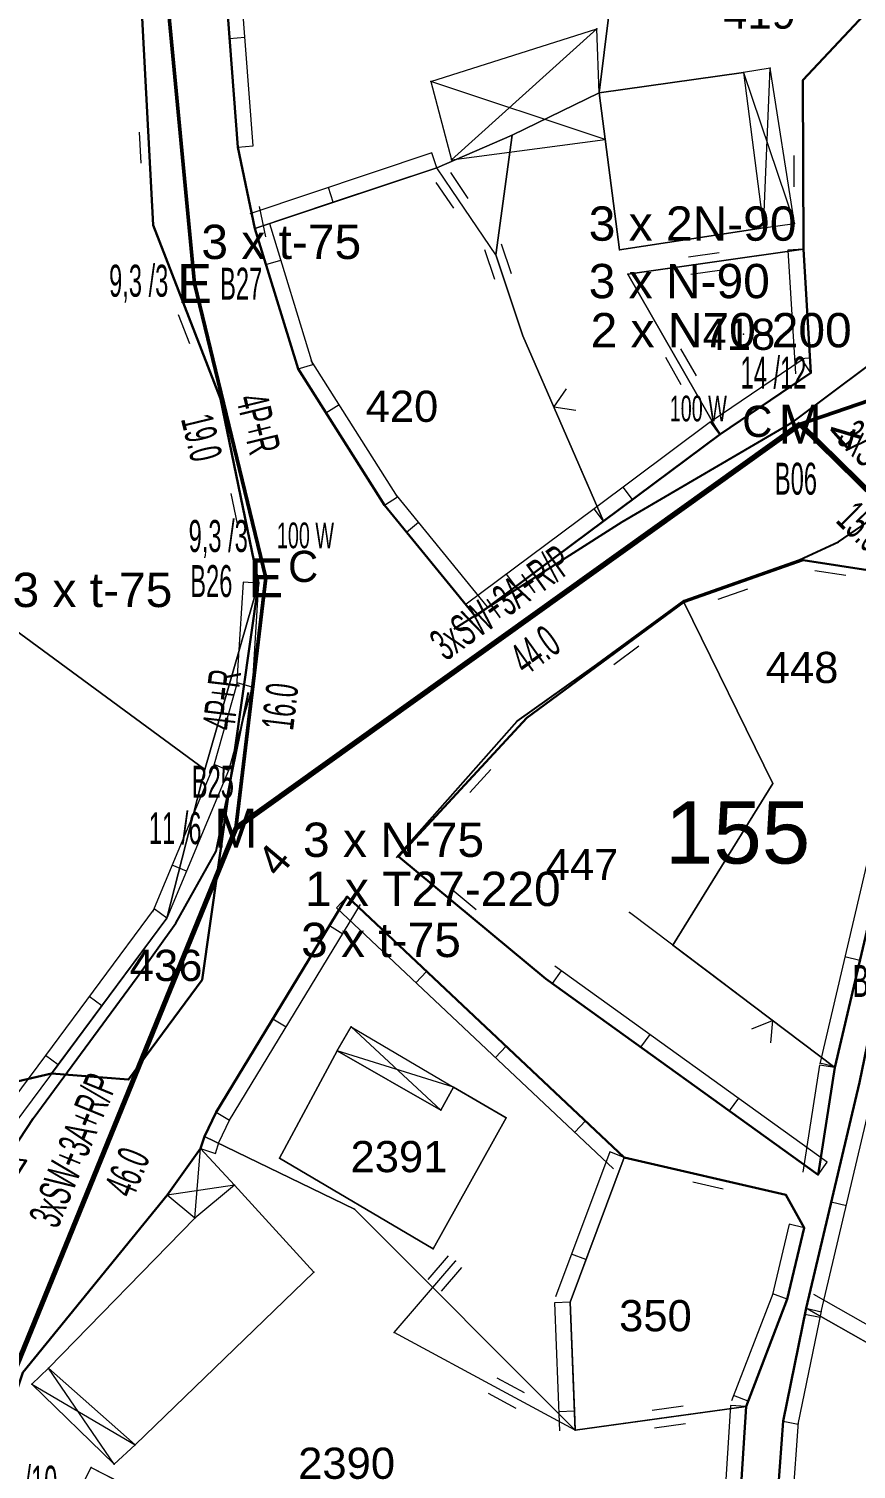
# Model space of a CAD drawing. Header units: millimetres. Extents: x 614452 to 616952, y 4151662 to 4153442.
# Drawn here: x 615501.7 to 615554.8, y 4152435.4 to 4152527.8 of the extents above; entities that cross this region are included whole.
import ezdxf
from ezdxf.enums import TextEntityAlignment as Align
from ezdxf.xclip import XClip

# ---------------------------------------------------------------- set-up
doc = ezdxf.new("R2010")
doc.units = ezdxf.units.MM
doc.header["$XCLIPFRAME"] = 2
for name, color, linetype, lineweight in [('02_ADA_ALN_YENI', 7, 'Continuous', 30), ('02_ADA_NO_YENI', 18, 'Continuous', 0), ('03_PARSEL_ALN_ESKI', 18, 'Continuous', 0), ('03_PARSEL_ALN_YENI', 171, 'Continuous', 0), ('03_PARSEL_NO_ESKI', 5, 'Continuous', 0), ('03_PARSEL_SNR_YENI', 5, 'Continuous', 0), ('04_YAPI_ALN_TSCLSIZ', 18, 'Continuous', 0), ('04_YAPI_SNR_TSCL', 232, 'Continuous', 0), ('04_YAPI_SNR_TSCLSZ', 77, 'Continuous', 0), ('06_DETAY_SNR_KROKI', 4, 'Continuous', 0), ('07_SNRTIP_GECERLI', 30, 'Continuous', 0), ('07_SNRTIP_SABIT', 18, 'Continuous', 0), ('DIREK_AG_YENI', 108, 'Continuous', 25), ('DIREK_OG_YENI', 10, 'Continuous', 25), ('HAT_AG_HAVAI_YENI', 3, 'Continuous', 50), ('HAT_OG_HAVAI_YENI', 1, 'Continuous', 70), ('NOKTA_DETAY_YENI', 171, 'Continuous', 0), ('NOKTA_PARSEL_ESKI', 6, 'Continuous', 0), ('NOKTA_PARSEL_YENI', 30, 'Continuous', 0), ('NOKTA_YAPI_TSCL', 232, 'Continuous', 0), ('NOKTA_YAPI_TSCLSIZ', 77, 'Continuous', 0)]:
    doc.layers.add(name, color=color, linetype=linetype, lineweight=lineweight)
doc.layers.add('LAMBA_GUCU', color=4, linetype='Continuous')
doc.layers.add('Unknown_Point_Feature', color=7, linetype='Continuous')
doc.styles.add('Direk', font='B_CAD')
doc.styles.get("Standard").update_dxf_attribs({"font": 'Arial'})

# ---------------------------------------------------------------- blocks, each defined once
blk = doc.blocks.new('fggg')
at = {"layer": '02_ADA_ALN_YENI', "color": 252}
for points in [[(615501.25, 4152590.126, 0), (615507.724, 4152578.449, 0), (615507.474, 4152561.152, 0), (615508.633, 4152534.902, 0), (615509.696, 4152515.162, 0), (615509.696, 4152515.162, 0), (615514.004, 4152504.009, 0), (615516.447, 4152492.188, 0), (615512.829, 4152466.754, 0), (615508.115, 4152460.35, 0), (615503.162, 4152460.737, 0), (615486.441, 4152456.847, 0), (615501.544, 4152455.159, 0), (615489.491, 4152436.325, 0), (615488.049, 4152431.59, 0), (615483.747, 4152429.484, 0), (615464.52, 4152425.889, 0), (615450.557, 4152424.492, 0), (615438.073, 4152424.472, 0), (615413.463, 4152434.159, 0)], [(615559.243, 4152532.884, 0), (615551.337, 4152524.454, 0), (615551.378, 4152513.617, 0), (615551.865, 4152505.682, 0), (615546.031, 4152501.736, 0), (615538.56, 4152496.164, 0), (615530.357, 4152490.047, 0), (615524.52, 4152497.2, 0), (615518.976, 4152505.934, 0), (615516.21, 4152514.944, 0), (615515.106, 4152520.159, 0), (615513.975, 4152535.106, 0)], [(615549.344, 4152428.277, 0), (615550.075, 4152438.456, 0), (615551.554, 4152445.699, 0), (615554.975, 4152460.163, 0), (615559.35, 4152481.39, 0), (615559.615, 4152485.591, 0), (615568.724, 4152486.403, 0), (615577.739, 4152482.719, 0), (615582.036, 4152480.444, 0), (615586.552, 4152476.087, 0), (615588.036, 4152473.91, 0), (615594.597, 4152469.408, 0), (615603.465, 4152466.76, 0), (615607.786, 4152464.561, 0), (615614.821, 4152459.445, 0), (615616.731, 4152455.714, 0), (615619.721, 4152448.67, 0), (615627.819, 4152444.971, 0), (615633.9, 4152430.775, 0)], [(615547.072, 4152429.356, 0), (615547.707, 4152439.396, 0), (615550.349, 4152446.261, 0), (615551.441, 4152450.84, 0), (615550.263, 4152452.973, 0), (615539.898, 4152455.361, 0), (615522.122, 4152472.095, 0), (615513.719, 4152458.27, 0), (615512.98, 4152456.695, 0), (615512.727, 4152455.927, 0), (615510.576, 4152452.946, 0), (615501.322, 4152441.569, 0), (615499.15, 4152435.134, 0)]]:
    blk.add_polyline3d(points, dxfattribs=at)
blk.add_polyline3d([(615558.199, 4152481.625, 0), (615553.4, 4152461.128, 0), (615552.329, 4152454.253, 0), (615534.869, 4152466.822, 0), (615525.424, 4152474.67, 0), (615533.645, 4152483.556, 0), (615543.717, 4152490.976, 0), (615551.375, 4152493.675, 0), (615558.139, 4152492.619, 0), (615558.199, 4152481.625, 0)], close=True, dxfattribs=at)
at = {"layer": '03_PARSEL_ALN_ESKI', "color": 252}
for p in [(615547.54, 4152508.158), (615525.934, 4152503.539), (615551.592, 4152486.789), (615537.48, 4152474.149), (615510.812, 4152467.68), (615525.842, 4152455.416), (615542.19, 4152445.213), (615522.484, 4152435.747)]:
    blk.add_point(p, dxfattribs=at)
at = {"layer": '03_PARSEL_ALN_YENI', "color": 252}
for points in [[(615538.279, 4152523.638, 0), (615541.54, 4152549.876, 0), (615549.826, 4152552.717, 0), (615553.349, 4152554.585, 0), (615559.789, 4152556.199, 0), (615559.773, 4152551.565, 0), (615565.227, 4152537.064, 0), (615559.243, 4152532.884, 0), (615551.337, 4152524.454, 0), (615551.378, 4152513.617, 0), (615540.132, 4152512.005, 0), (615546.031, 4152501.736, 0), (615538.56, 4152496.164, 0), (615533.389, 4152508.062, 0), (615531.665, 4152513.249, 0), (615532.714, 4152520.922, 0), (615538.279, 4152523.638, 0)], [(615513.975, 4152535.106, 0), (615513.056, 4152552.097, 0), (615524.394, 4152553.354, 0), (615528.647, 4152553.624, 0), (615534.268, 4152552.179, 0), (615537.532, 4152550.661, 0), (615541.54, 4152549.876, 0), (615538.279, 4152523.638, 0), (615532.714, 4152520.922, 0), (615527.877, 4152518.844, 0), (615516.21, 4152514.944, 0), (615515.106, 4152520.159, 0), (615513.975, 4152535.106, 0)], [(615465.536, 4152515.156, 0), (615490.952, 4152535.753, 0), (615508.633, 4152534.902, 0), (615509.696, 4152515.162, 0), (615514.004, 4152504.009, 0), (615516.447, 4152492.188, 0), (615512.99, 4152480.249, 0), (615465.536, 4152515.156, 0)], [(615533.389, 4152508.062, 0), (615538.56, 4152496.164, 0), (615530.357, 4152490.047, 0), (615524.52, 4152497.2, 0), (615518.976, 4152505.934, 0), (615516.21, 4152514.944, 0), (615527.877, 4152518.844, 0), (615532.714, 4152520.922, 0), (615531.665, 4152513.249, 0), (615533.389, 4152508.062, 0)], [(615465.536, 4152515.156, 0), (615512.99, 4152480.249, 0), (615510.559, 4152470.705, 0), (615503.162, 4152460.737, 0), (615486.441, 4152456.847, 0), (615475.971, 4152465.501, 0), (615465.536, 4152515.156, 0)], [(615540.132, 4152512.005, 0), (615551.378, 4152513.617, 0), (615551.865, 4152505.682, 0), (615546.031, 4152501.736, 0), (615540.132, 4152512.005, 0)], [(615543.717, 4152490.976, 0), (615551.375, 4152493.675, 0), (615558.139, 4152492.619, 0), (615558.199, 4152481.625, 0), (615553.4, 4152461.128, 0), (615543.011, 4152468.972, 0), (615549.416, 4152479.352, 0), (615543.717, 4152490.976, 0)], [(615503.162, 4152460.737, 0), (615510.559, 4152470.705, 0), (615512.99, 4152480.249, 0), (615516.447, 4152492.188, 0), (615512.829, 4152466.754, 0), (615508.115, 4152460.35, 0), (615503.162, 4152460.737, 0)], [(615552.329, 4152454.253, 0), (615534.869, 4152466.822, 0), (615525.424, 4152474.67, 0), (615533.645, 4152483.556, 0), (615543.717, 4152490.976, 0), (615549.416, 4152479.352, 0), (615543.011, 4152468.972, 0), (615553.4, 4152461.128, 0), (615552.329, 4152454.253, 0)], [(615551.554, 4152445.699, 0), (615554.975, 4152460.163, 0), (615559.35, 4152481.39, 0), (615559.615, 4152485.591, 0), (615568.724, 4152486.403, 0), (615577.739, 4152482.719, 0), (615582.036, 4152480.444, 0), (615586.552, 4152476.087, 0), (615588.036, 4152473.91, 0), (615594.597, 4152469.408, 0), (615591.537, 4152464.913, 0), (615587.517, 4152458.542, 0), (615585.716, 4152454.776, 0), (615583.345, 4152449.473, 0), (615581.083, 4152443.865, 0), (615578.104, 4152437.103, 0), (615570.549, 4152435.968, 0), (615561.705, 4152435.388, 0), (615558.708, 4152437.819, 0), (615557.283, 4152442.439, 0), (615551.554, 4152445.699, 0)], [(615536.418, 4152446.08, 0), (615536.748, 4152437.86, 0), (615522.602, 4152452.034, 0), (615512.98, 4152456.695, 0), (615513.719, 4152458.27, 0), (615522.122, 4152472.095, 0), (615539.898, 4152455.361, 0), (615536.418, 4152446.08, 0)], [(615501.322, 4152441.569, 0), (615510.576, 4152452.946, 0), (615512.727, 4152455.927, 0), (615512.98, 4152456.695, 0), (615522.602, 4152452.034, 0), (615536.748, 4152437.86, 0), (615547.707, 4152439.396, 0), (615547.072, 4152429.356, 0), (615540.646, 4152415.484, 0), (615533.686, 4152414.26, 0), (615529.706, 4152413.477, 0), (615526.38, 4152421.739, 0), (615512.461, 4152428.01, 0), (615499.15, 4152435.134, 0), (615501.322, 4152441.569, 0)], [(615539.898, 4152455.361, 0), (615550.263, 4152452.973, 0), (615551.441, 4152450.84, 0), (615550.349, 4152446.261, 0), (615547.707, 4152439.396, 0), (615536.748, 4152437.86, 0), (615536.418, 4152446.08, 0), (615539.898, 4152455.361, 0)], [(615570.877, 4152424.307, 0), (615567.765, 4152412.206, 0), (615558.202, 4152414.138, 0), (615549.245, 4152420.215, 0), (615544.684, 4152415.861, 0), (615549.344, 4152428.277, 0), (615550.075, 4152438.456, 0), (615551.554, 4152445.699, 0), (615557.283, 4152442.439, 0), (615558.708, 4152437.819, 0), (615555.711, 4152434.185, 0), (615559.289, 4152431.855, 0), (615558.927, 4152429.779, 0), (615570.877, 4152424.307, 0)]]:
    blk.add_polyline3d(points, close=True, dxfattribs=at)
at = {"layer": '03_PARSEL_SNR_YENI', "color": 252}
for p, q in [((615516.103, 4152520.234, 0.953), (615514.972, 4152535.181, 0.953)), ((615514.578, 4152527.139, 0.953), (615514.05, 4152534.119, 0.953)), ((615509.427, 4152520.155, 0.953), (615508.889, 4152530.14, 0.953)), ((615551.337, 4152524.454, 0.953), (615554.757, 4152528.101, 0.953)), ((615514.578, 4152527.139, 0.953), (615515.575, 4152527.214, 0.953)), ((615515.106, 4152520.159, 0.953), (615514.578, 4152527.139, 0.953)), ((615551.359, 4152518.617, 0.953), (615551.337, 4152524.454, 0.953)), ((615508.919, 4152519.126, 0.953), (615508.812, 4152521.123, 0.953)), ((615509.696, 4152515.162, 0.953), (615509.427, 4152520.155, 0.953)), ((615515.106, 4152520.159, 0.953), (615516.103, 4152520.234, 0.953)), ((615515.106, 4152520.159, 0.953), (615516.142, 4152515.267, 0.953)), ((615527.56, 4152519.792, 0.953), (615515.893, 4152515.892, 0.953)), ((615527.877, 4152518.844, 0.953), (615527.56, 4152519.792, 0.953)), ((615527.877, 4152518.844, 0.953), (615521.238, 4152516.625, 0.953)), ((615550.8, 4152517.615, 0.953), (615550.793, 4152519.615, 0.953)), ((615551.378, 4152513.617, 0.953), (615551.359, 4152518.617, 0.953)), ((615521.238, 4152516.625, 0.953), (615520.921, 4152517.573, 0.953)), ((615521.238, 4152516.625, 0.953), (615516.21, 4152514.944, 0.953)), ((615516.485, 4152516.362, 0.953), (615516.899, 4152514.406, 0.953)), ((615512.202, 4152508.673, 0.953), (615509.696, 4152515.162, 0.953)), ((615516.142, 4152515.267, 0.953), (615516.21, 4152514.944, 0.953)), ((615519.932, 4152506.227, 0.953), (615517.166, 4152515.237, 0.953)), ((615516.922, 4152512.626, 0.953), (615516.21, 4152514.944, 0.953)), ((615531.594, 4152511.681, 0.953), (615530.963, 4152513.578, 0.953)), ((615532.661, 4152512.035, 0.953), (615532.03, 4152513.933, 0.953)), ((615544.012, 4152513.129, 0.953), (615545.991, 4152513.413, 0.953)), ((615545.081, 4152512.714, 0.953), (615551.378, 4152513.617, 0.953)), ((615551.378, 4152513.617, 0.953), (615550.38, 4152513.556, 0.953)), ((615550.38, 4152513.556, 0.953), (615550.867, 4152505.621, 0.953)), ((615551.378, 4152513.617, 0.953), (615551.807, 4152506.63, 0.953)), ((615516.922, 4152512.626, 0.953), (615517.878, 4152512.919, 0.953)), ((615518.976, 4152505.934, 0.953), (615516.922, 4152512.626, 0.953)), ((615531.812, 4152512.807, 0.953), (615531.665, 4152513.249, 0.953)), ((615533.389, 4152508.062, 0.953), (615531.812, 4152512.807, 0.953)), ((615540.132, 4152512.005, 0.953), (615545.081, 4152512.714, 0.953)), ((615543.54, 4152506.072, 0.953), (615540.132, 4152512.005, 0.953)), ((615544.171, 4152512.016, 0.953), (615546.151, 4152512.3, 0.953)), ((615512.038, 4152507.538, 0.953), (615511.317, 4152509.403, 0.953)), ((615514.004, 4152504.009, 0.953), (615512.202, 4152508.673, 0.953)), ((615533.389, 4152508.062, 0.953), (615535.382, 4152503.476, 0.953)), ((615544.526, 4152505.485, 0.953), (615543.53, 4152507.219, 0.953)), ((615518.976, 4152505.934, 0.953), (615519.932, 4152506.227, 0.953)), ((615520.769, 4152503.11, 0.953), (615518.976, 4152505.934, 0.953)), ((615525.364, 4152497.736, 0.953), (615519.82, 4152506.47, 0.953)), ((615543.551, 4152504.924, 0.953), (615542.555, 4152506.658, 0.953)), ((615546.031, 4152501.736, 0.953), (615543.54, 4152506.072, 0.953)), ((615551.305, 4152506.51, 0.953), (615545.471, 4152502.564, 0.953)), ((615551.807, 4152506.63, 0.953), (615550.809, 4152506.569, 0.953)), ((615551.865, 4152505.682, 0.953), (615551.305, 4152506.51, 0.953)), ((615551.807, 4152506.63, 0.953), (615551.865, 4152505.682, 0.953)), ((615551.865, 4152505.682, 0.953), (615546.067, 4152501.76, 0.953)), ((615535.382, 4152503.476, 0.953), (615536.201, 4152504.65, 0.953)), ((615515.435, 4152497.085, 0.953), (615514.004, 4152504.009, 0.953)), ((615520.769, 4152503.11, 0.953), (615521.613, 4152503.646, 0.953)), ((615524.52, 4152497.2, 0.953), (615520.769, 4152503.11, 0.953)), ((615536.799, 4152503.274, 0.953), (615535.382, 4152503.476, 0.953)), ((615535.382, 4152503.476, 0.953), (615537.375, 4152498.891, 0.953)), ((615545.433, 4152502.538, 0.953), (615537.962, 4152496.966, 0.953)), ((615546.031, 4152501.736, 0.953), (615545.433, 4152502.538, 0.953)), ((615546.067, 4152501.76, 0.953), (615545.507, 4152502.589, 0.953)), ((615546.031, 4152501.736, 0.953), (615540.42, 4152497.551, 0.953)), ((615546.067, 4152501.76, 0.953), (615546.031, 4152501.736, 0.953)), ((615537.375, 4152498.891, 0.953), (615538.56, 4152496.164, 0.953)), ((615515.087, 4152495.991, 0.953), (615514.682, 4152497.95, 0.953)), ((615524.52, 4152497.2, 0.953), (615525.364, 4152497.736, 0.953)), ((615531.132, 4152490.679, 0.953), (615525.295, 4152497.832, 0.953)), ((615540.42, 4152497.551, 0.953), (615539.822, 4152498.353, 0.953)), ((615516.447, 4152492.188, 0.953), (615515.435, 4152497.085, 0.953)), ((615525.931, 4152495.47, 0.953), (615524.52, 4152497.2, 0.953)), ((615537.962, 4152496.966, 0.953), (615529.759, 4152490.849, 0.953)), ((615538.56, 4152496.164, 0.953), (615537.962, 4152496.966, 0.953)), ((615540.42, 4152497.551, 0.953), (615538.56, 4152496.164, 0.953)), ((615525.931, 4152495.47, 0.953), (615526.706, 4152496.103, 0.953)), ((615538.56, 4152496.164, 0.953), (615532.948, 4152491.979, 0.953)), ((615530.357, 4152490.047, 0.953), (615525.931, 4152495.47, 0.953)), ((615551.375, 4152493.675, 0.953), (615546.659, 4152492.013, 0.953)), ((615553.199, 4152493.39, 0.953), (615551.375, 4152493.675, 0.953)), ((615554.1, 4152492.68, 0.953), (615552.124, 4152492.989, 0.953)), ((615558.139, 4152492.619, 0.953), (615553.199, 4152493.39, 0.953)), ((615532.948, 4152491.979, 0.953), (615532.351, 4152492.781, 0.953)), ((615532.948, 4152491.979, 0.953), (615530.357, 4152490.047, 0.953)), ((615546.659, 4152492.013, 0.953), (615543.717, 4152490.976, 0.953)), ((615547.789, 4152491.815, 0.953), (615545.903, 4152491.15, 0.953)), ((615530.357, 4152490.047, 0.953), (615531.132, 4152490.679, 0.953)), ((615543.717, 4152490.976, 0.953), (615539.691, 4152488.01, 0.953)), ((615539.691, 4152488.01, 0.953), (615533.645, 4152483.556, 0.953)), ((615540.83, 4152488.15, 0.953), (615539.22, 4152486.964, 0.953)), ((615533.645, 4152483.556, 0.953), (615530.249, 4152479.886, 0.953)), ((615557.225, 4152481.853, 0.953), (615552.426, 4152461.356, 0.953)), ((615531.341, 4152480.238, 0.953), (615529.983, 4152478.77, 0.953)), ((615530.249, 4152479.886, 0.953), (615525.424, 4152474.67, 0.953)), ((615525.424, 4152474.67, 0.953), (615529.27, 4152471.475, 0.953)), ((615520.991, 4152470.233, 0.953), (615522.122, 4152472.095, 0.953)), ((615522.122, 4152472.095, 0.953), (615521.437, 4152471.367, 0.953)), ((615522.122, 4152472.095, 0.953), (615527.219, 4152467.297, 0.953)), ((615528.86, 4152472.546, 0.953), (615530.398, 4152471.268, 0.953)), ((615509.756, 4152471.301, 0.953), (615502.784, 4152461.906, 0.953)), ((615510.559, 4152470.705, 0.953), (615509.756, 4152471.301, 0.953)), ((615514.574, 4152457.751, 0.953), (615522.977, 4152471.576, 0.953)), ((615521.437, 4152471.367, 0.953), (615539.213, 4152454.633, 0.953)), ((615529.27, 4152471.475, 0.953), (615534.869, 4152466.822, 0.953)), ((615543.011, 4152468.972, 0.953), (615540.221, 4152471.078, 0.953)), ((615510.559, 4152470.705, 0.953), (615506.388, 4152465.084, 0.953)), ((615517.355, 4152464.252, 0.953), (615520.991, 4152470.233, 0.953)), ((615520.991, 4152470.233, 0.953), (615521.845, 4152469.714, 0.953)), ((615545.419, 4152467.153, 0.953), (615543.011, 4152468.972, 0.953)), ((615555.007, 4152467.994, 0.953), (615554.034, 4152468.222, 0.953)), ((615527.219, 4152467.297, 0.953), (615526.533, 4152466.569, 0.953)), ((615527.219, 4152467.297, 0.953), (615532.316, 4152462.499, 0.953)), ((615535.286, 4152466.522, 0.953), (615535.87, 4152467.334, 0.953)), ((615552.913, 4152455.065, 0.953), (615535.453, 4152467.634, 0.953)), ((615549.41, 4152464.141, 0.953), (615545.419, 4152467.153, 0.953)), ((615555.007, 4152467.994, 0.953), (615553.412, 4152461.178, 0.953)), ((615535.286, 4152466.522, 0.953), (615534.869, 4152466.822, 0.953)), ((615540.967, 4152462.432, 0.953), (615535.286, 4152466.522, 0.953)), ((615506.388, 4152465.084, 0.953), (615505.584, 4152465.68, 0.953)), ((615506.388, 4152465.084, 0.953), (615503.587, 4152461.31, 0.953)), ((615513.719, 4152458.27, 0.953), (615517.355, 4152464.252, 0.953)), ((615517.355, 4152464.252, 0.953), (615518.209, 4152463.732, 0.953)), ((615548.077, 4152463.62, 0.953), (615549.41, 4152464.141, 0.953)), ((615549.41, 4152464.141, 0.953), (615549.274, 4152462.716, 0.953)), ((615553.4, 4152461.128, 0.953), (615549.41, 4152464.141, 0.953)), ((615532.316, 4152462.499, 0.953), (615531.63, 4152461.771, 0.953)), ((615532.316, 4152462.499, 0.953), (615537.413, 4152457.701, 0.953)), ((615540.967, 4152462.432, 0.953), (615541.551, 4152463.244, 0.953)), ((615546.648, 4152458.343, 0.953), (615540.967, 4152462.432, 0.953)), ((615552.412, 4152461.282, 0.953), (615551.341, 4152454.407, 0.953)), ((615553.4, 4152461.128, 0.953), (615552.329, 4152454.253, 0.953)), ((615553.4, 4152461.128, 0.953), (615552.412, 4152461.282, 0.953)), ((615553.412, 4152461.178, 0.953), (615552.438, 4152461.406, 0.953)), ((615553.412, 4152461.178, 0.953), (615553.4, 4152461.128, 0.953)), ((615552.527, 4152445.469, 0.953), (615555.948, 4152459.933, 0.953)), ((615546.648, 4152458.343, 0.953), (615547.232, 4152459.154, 0.953)), ((615553.165, 4152452.511, 0.953), (615554.776, 4152459.323, 0.953)), ((615512.98, 4152456.695, 0.953), (615513.719, 4152458.27, 0.953)), ((615513.719, 4152458.27, 0.953), (615514.574, 4152457.751, 0.953)), ((615513.885, 4152456.27, 0.953), (615514.624, 4152457.845, 0.953)), ((615552.329, 4152454.253, 0.953), (615546.648, 4152458.343, 0.953)), ((615537.413, 4152457.701, 0.953), (615536.727, 4152456.973, 0.953)), ((615537.413, 4152457.701, 0.953), (615539.898, 4152455.361, 0.953)), ((615512.727, 4152455.927, 0.953), (615512.98, 4152456.695, 0.953)), ((615512.98, 4152456.695, 0.953), (615513.885, 4152456.27, 0.953)), ((615513.677, 4152455.614, 0.953), (615513.93, 4152456.382, 0.953)), ((615512.727, 4152455.927, 0.953), (615513.677, 4152455.614, 0.953)), ((615538.962, 4152455.712, 0.953), (615535.482, 4152446.431, 0.953)), ((615539.898, 4152455.361, 0.953), (615537.44, 4152448.807, 0.953)), ((615539.898, 4152455.361, 0.953), (615538.962, 4152455.712, 0.953)), ((615545.39, 4152454.095, 0.953), (615539.898, 4152455.361, 0.953)), ((615552.329, 4152454.253, 0.953), (615552.913, 4152455.065, 0.953)), ((615546.239, 4152453.323, 0.953), (615544.29, 4152453.772, 0.953)), ((615550.263, 4152452.973, 0.953), (615545.39, 4152454.095, 0.953)), ((615501.322, 4152441.569, 650.797), (615510.576, 4152452.946, 650.445)), ((615551.441, 4152450.84, 0.953), (615550.263, 4152452.973, 0.953)), ((615551.554, 4152445.699, 0.953), (615553.165, 4152452.511, 0.953)), ((615553.165, 4152452.511, 0.953), (615554.138, 4152452.281, 0.953)), ((615550.468, 4152451.072, 0.953), (615549.376, 4152446.493, 0.953)), ((615551.441, 4152450.84, 0.953), (615550.349, 4152446.261, 0.953)), ((615551.441, 4152450.84, 0.953), (615550.468, 4152451.072, 0.953)), ((615537.44, 4152448.807, 0.953), (615536.418, 4152446.08, 0.953)), ((615537.44, 4152448.807, 0.953), (615536.504, 4152449.158, 0.953)), ((615536.418, 4152446.08, 0.953), (615535.419, 4152446.04, 0.953)), ((615535.419, 4152446.04, 0.953), (615535.749, 4152437.82, 0.953)), ((615536.418, 4152446.08, 0.953), (615536.699, 4152439.086, 0.953)), ((615549.416, 4152446.62, 0.953), (615546.774, 4152439.755, 0.953)), ((615550.349, 4152446.261, 0.953), (615547.835, 4152439.728, 0.953)), ((615550.349, 4152446.261, 0.953), (615549.416, 4152446.62, 0.953)), ((615557.778, 4152443.308, 0.953), (615552.049, 4152446.568, 0.953)), ((615550.075, 4152438.456, 0.953), (615551.475, 4152445.314, 0.953)), ((615551.055, 4152438.256, 0.953), (615552.534, 4152445.499, 0.953)), ((615551.475, 4152445.314, 0.953), (615551.554, 4152445.699, 0.953)), ((615551.475, 4152445.314, 0.953), (615552.455, 4152445.114, 0.953)), ((615551.554, 4152445.699, 0.953), (615552.527, 4152445.469, 0.953)), ((615557.283, 4152442.439, 0.953), (615551.554, 4152445.699, 0.953)), ((615543.668, 4152439.398, 0.953), (615541.687, 4152439.12, 0.953)), ((615547.707, 4152439.396, 0.953), (615542.755, 4152438.702, 0.953)), ((615546.709, 4152439.459, 0.953), (615546.074, 4152429.419, 0.953)), ((615547.707, 4152439.396, 0.953), (615546.709, 4152439.459, 0.953)), ((615547.835, 4152439.728, 0.953), (615546.902, 4152440.087, 0.953)), ((615547.707, 4152439.396, 0.953), (615547.265, 4152432.41, 0.953)), ((615547.835, 4152439.728, 0.953), (615547.707, 4152439.396, 0.953)), ((615536.699, 4152439.086, 0.953), (615535.7, 4152439.046, 0.953)), ((615536.699, 4152439.086, 0.953), (615536.748, 4152437.86, 0.953)), ((615542.755, 4152438.702, 0.953), (615536.748, 4152437.86, 0.953)), ((615549.845, 4152435.259, 0.953), (615550.075, 4152438.456, 0.953)), ((615550.075, 4152438.456, 0.953), (615551.055, 4152438.256, 0.953)), ((615543.824, 4152438.284, 0.953), (615541.843, 4152438.006, 0.953)), ((615550.341, 4152428.205, 0.953), (615551.072, 4152438.384, 0.953))]:
    blk.add_line(p, q, dxfattribs=at)
for p in [(615551.337, 4152524.454, 650.499), (615551.337, 4152524.454, 650.499), (615515.106, 4152520.159, 653.496), (615515.106, 4152520.159, 653.496), (615527.877, 4152518.844, 653.493), (615509.696, 4152515.162, 653.607), (615509.696, 4152515.162, 653.607), (615516.21, 4152514.944, 652.881), (615516.21, 4152514.944, 652.881), (615516.21, 4152514.944, 652.881), (615551.378, 4152513.617, 648.301), (615551.378, 4152513.617, 648.301), (615551.378, 4152513.617, 648.301), (615531.665, 4152513.249, 648.577), (615540.132, 4152512.005, 648.384), (615540.132, 4152512.005, 648.384), (615533.389, 4152508.062, 647.884), (615533.389, 4152508.062, 647.884), (615518.976, 4152505.934, 651.83), (615518.976, 4152505.934, 651.83), (615551.865, 4152505.682, 646.839), (615551.865, 4152505.682, 646.839), (615514.004, 4152504.009, 652.013), (615514.004, 4152504.009, 652.013), (615546.031, 4152501.736, 646.349), (615546.031, 4152501.736, 646.349), (615546.031, 4152501.736, 646.349), (615524.52, 4152497.2, 650.373), (615524.52, 4152497.2, 650.373), (615538.56, 4152496.164, 646.419), (615538.56, 4152496.164, 646.419), (615538.56, 4152496.164, 646.419), (615551.375, 4152493.675, 646.579), (615551.375, 4152493.675, 646.579), (615516.447, 4152492.188, 650.656), (615543.717, 4152490.976, 646.69), (615543.717, 4152490.976, 646.69), (615530.357, 4152490.047, 647.037), (615530.357, 4152490.047, 647.037), (615533.645, 4152483.556, 647.296), (615533.645, 4152483.556, 647.296), (615525.424, 4152474.67, 647.672), (615525.424, 4152474.67, 647.672), (615522.122, 4152472.095, 647.779), (615522.122, 4152472.095, 647.779), (615540.221, 4152471.078, 643.922), (615510.559, 4152470.705, 649.338), (615543.011, 4152468.972, 642.453), (615543.011, 4152468.972, 643.922), (615534.869, 4152466.822, 645.479), (615534.869, 4152466.822, 645.479), (615503.587, 4152461.31, 652.138), (615553.4, 4152461.128, 642.453), (615553.4, 4152461.128, 642.979), (615553.4, 4152461.128, 642.453), (615513.719, 4152458.27, 650.129), (615513.719, 4152458.27, 650.129), (615512.727, 4152455.927, 650.241), (615539.898, 4152455.361, 643.643), (615539.898, 4152455.361, 643.643), (615539.898, 4152455.361, 643.643), (615552.329, 4152454.253, 642.199), (615552.329, 4152454.253, 642.199), (615551.441, 4152450.84, 641.892), (615551.441, 4152450.84, 641.892), (615550.349, 4152446.261, 641.641), (615550.349, 4152446.261, 641.641), (615551.554, 4152445.699, 641.186), (615551.554, 4152445.699, 641.186), (615551.554, 4152445.699, 641.186), (615547.707, 4152439.396, 641.936), (615547.707, 4152439.396, 641.936), (615547.707, 4152439.396, 641.936), (615550.075, 4152438.456, 640.1), (615550.075, 4152438.456, 640.1), (615536.748, 4152437.86, 644.723), (615536.748, 4152437.86, 644.723)]:
    blk.add_point(p, dxfattribs=at)
at = {"layer": '04_YAPI_ALN_TSCLSIZ', "color": 252}
for points in [[(615539.595, 4152513.573, 0), (615538.279, 4152523.638, 0), (615547.538, 4152524.955, 0), (615548.83, 4152514.976, 0), (615539.595, 4152513.573, 0)], [(615532.327, 4152457.892, 0), (615527.645, 4152449.502, 0), (615517.779, 4152455.308, 0), (615521.483, 4152462.198, 0), (615528.143, 4152458.391, 0), (615528.948, 4152459.86, 0), (615532.327, 4152457.892, 0)], [(615512.653, 4152428.247, 0), (615504.219, 4152432.554, 0), (615505.708, 4152435.469, 0), (615514.458, 4152431.001, 0), (615513.28, 4152429.308, 0), (615512.653, 4152428.247, 0)]]:
    blk.add_polyline3d(points, close=True, dxfattribs=at)
at = {"layer": '04_YAPI_SNR_TSCL', "color": 252}
for p, q in [((615514.898, 4152453.59, 648.144), (615512.357, 4152451.468, 648.428)), ((615514.898, 4152453.59, 648.144), (615519.997, 4152447.993, 649.133)), ((615502.974, 4152441.839, 649.289), (615512.357, 4152451.468, 648.428)), ((615519.997, 4152447.993, 649.133), (615508.543, 4152436.921, 648.668)), ((615502.974, 4152441.839, 649.289), (615508.543, 4152436.921, 648.668))]:
    blk.add_line(p, q, dxfattribs=at)
at = {"layer": '04_YAPI_SNR_TSCLSZ', "color": 252}
for p, q in [((615527.484, 4152524.371, 651.494), (615538.136, 4152527.745, 650.625)), ((615528.814, 4152519.352, 651.502), (615538.136, 4152527.745, 650.625)), ((615538.279, 4152523.638, 651.219), (615538.136, 4152527.745, 650.625)), ((615527.484, 4152524.371, 651.494), (615528.814, 4152519.352, 651.502)), ((615538.671, 4152520.641, 651.502), (615527.484, 4152524.371, 651.494)), ((615547.538, 4152524.955, 650.764), (615538.279, 4152523.638, 651.219)), ((615549.244, 4152525.229, 650.803), (615547.538, 4152524.955, 650.764)), ((615547.538, 4152524.955, 650.764), (615548.83, 4152514.976, 648.177)), ((615547.538, 4152524.955, 650.764), (615550.819, 4152515.264, 648.354)), ((615548.83, 4152514.976, 648.177), (615549.244, 4152525.229, 650.803)), ((615550.819, 4152515.264, 648.354), (615549.244, 4152525.229, 650.803)), ((615538.279, 4152523.638, 651.219), (615539.595, 4152513.573, 652.168)), ((615528.814, 4152519.352, 651.502), (615538.671, 4152520.641, 651.502)), ((615548.83, 4152514.976, 648.177), (615550.819, 4152515.264, 648.354)), ((615539.595, 4152513.573, 652.168), (615548.83, 4152514.976, 648.177)), ((615521.483, 4152462.198, 647.137), (615522.39, 4152463.744, 646.608)), ((615522.39, 4152463.744, 646.608), (615528.948, 4152459.86, 649.862)), ((615522.39, 4152463.744, 646.608), (615528.143, 4152458.391, 650.031)), ((615521.483, 4152462.198, 647.137), (615517.779, 4152455.308, 650.896)), ((615528.143, 4152458.391, 650.031), (615521.483, 4152462.198, 647.137)), ((615528.948, 4152459.86, 649.862), (615521.483, 4152462.198, 647.137)), ((615528.948, 4152459.86, 649.862), (615528.143, 4152458.391, 650.031)), ((615532.327, 4152457.892, 650.198), (615528.948, 4152459.86, 649.862)), ((615527.645, 4152449.502, 650.872), (615532.327, 4152457.892, 650.198)), ((615510.576, 4152452.946, 650.445), (615512.727, 4152455.927, 650.241)), ((615512.357, 4152451.468, 648.428), (615512.727, 4152455.927, 650.241)), ((615512.727, 4152455.927, 650.241), (615514.898, 4152453.59, 648.144)), ((615517.779, 4152455.308, 650.896), (615527.645, 4152449.502, 650.872)), ((615514.898, 4152453.59, 648.144), (615510.576, 4152452.946, 650.445)), ((615512.357, 4152451.468, 648.428), (615510.576, 4152452.946, 650.445)), ((615501.916, 4152440.827, 648.346), (615502.974, 4152441.839, 649.289)), ((615507.195, 4152435.686, 648.269), (615502.974, 4152441.839, 649.289)), ((615507.195, 4152435.686, 648.269), (615501.916, 4152440.827, 648.346)), ((615501.916, 4152440.827, 648.346), (615508.543, 4152436.921, 648.668)), ((615508.543, 4152436.921, 648.668), (615507.195, 4152435.686, 648.269)), ((615504.219, 4152432.554, 648.258), (615505.708, 4152435.469)), ((615505.708, 4152435.469), (615514.458, 4152431.001, 645.93))]:
    blk.add_line(p, q, dxfattribs=at)
at = {"layer": '06_DETAY_SNR_KROKI', "color": 252}
for p, q in [((615528.862, 4152517.389, 0.953), (615527.877, 4152518.844, 0.953)), ((615528.957, 4152516.246, 0.953), (615527.836, 4152517.902, 0.953)), ((615529.888, 4152516.877, 0.953), (615528.767, 4152518.533, 0.953)), ((615531.665, 4152513.249, 0.953), (615528.862, 4152517.389, 0.953)), ((615515.449, 4152492.25, 0.953), (615515.035, 4152485.588, 0.953)), ((615516.447, 4152492.188, 0.953), (615515.449, 4152492.25, 0.953)), ((615516.447, 4152492.188, 0.953), (615516.033, 4152485.526, 0.953)), ((615515.07, 4152485.797, 0.953), (615513.562, 4152480.442, 0.953)), ((615516.033, 4152485.526, 0.953), (615515.07, 4152485.797, 0.953)), ((615516.033, 4152485.526, 0.953), (615514.525, 4152480.171, 0.953)), ((615513.603, 4152480.557, 0.953), (615509.637, 4152471.091, 0.953)), ((615514.525, 4152480.171, 0.953), (615511.82, 4152473.715, 0.953)), ((615514.525, 4152480.171, 0.953), (615513.603, 4152480.557, 0.953)), ((615511.82, 4152473.715, 0.953), (615510.559, 4152470.705, 0.953)), ((615511.82, 4152473.715, 0.953), (615510.898, 4152474.101, 0.953)), ((615502.784, 4152461.906, 0.953), (615496.647, 4152453.636, 0.953)), ((615503.587, 4152461.31, 0.953), (615502.784, 4152461.906, 0.953)), ((615503.587, 4152461.31, 0.953), (615499.416, 4152455.689, 0.953)), ((615527.314, 4152447.526, 0.953), (615528.619, 4152449.041, 0.953)), ((615528.393, 4152447.916, 0.953), (615529.082, 4152448.717, 0.953)), ((615525.131, 4152444.127, 0.953), (615528.393, 4152447.916, 0.953)), ((615528.167, 4152446.792, 0.953), (615529.471, 4152448.307, 0.953)), ((615532.347, 4152440.234, 0.953), (615525.131, 4152444.127, 0.953)), ((615533.495, 4152440.254, 0.953), (615531.735, 4152441.204, 0.953)), ((615532.96, 4152439.264, 0.953), (615531.2, 4152440.214, 0.953)), ((615536.748, 4152437.86, 0.953), (615532.347, 4152440.234, 0.953))]:
    blk.add_line(p, q, dxfattribs=at)
for p in [(615527.877, 4152518.844, 653.493), (615531.665, 4152513.249, 648.577), (615516.447, 4152492.188, 650.656), (615516.033, 4152485.526, 650.019), (615516.033, 4152485.526, 650.019), (615514.525, 4152480.171, 649.607), (615514.525, 4152480.171, 649.607), (615510.559, 4152470.705, 649.338), (615503.587, 4152461.31, 649.338), (615529.082, 4152448.717, 645.024), (615525.131, 4152444.127, 645.377), (615525.131, 4152444.127, 645.377), (615536.748, 4152437.86, 644.723)]:
    blk.add_point(p, dxfattribs=at)
at = {"layer": '07_SNRTIP_GECERLI', "color": 252}
for points in [[(615541.54, 4152549.876, 654.135), (615538.279, 4152523.638, 0), (615532.714, 4152520.922, 0)], [(615532.714, 4152520.922, 0), (615527.877, 4152518.844, 653.493)], [(615532.714, 4152520.922, 0), (615531.665, 4152513.249, 648.577)], [(615512.99, 4152480.249, 0), (615465.536, 4152515.156, 0)], [(615516.447, 4152492.188, 650.656), (615512.829, 4152466.754, 0), (615508.115, 4152460.35, 0), (615503.162, 4152460.737, 0)], [(615512.99, 4152480.249, 0), (615516.447, 4152492.188, 650.656)], [(615543.011, 4152468.972, 0), (615549.416, 4152479.352, 0), (615543.717, 4152490.976, 646.69)], [(615510.559, 4152470.705, 649.338), (615512.99, 4152480.249, 0)], [(615486.441, 4152456.847, 0), (615503.162, 4152460.737, 0)], [(615536.748, 4152437.86, 0), (615522.602, 4152452.034, 0), (615512.98, 4152456.695, 650.199)]]:
    blk.add_polyline3d(points, dxfattribs=at)
at = {"layer": '07_SNRTIP_SABIT', "color": 252}
for points in [[(615516.21, 4152514.944, 652.881), (615515.106, 4152520.159, 653.496), (615513.975, 4152535.106, 655.449), (615513.056, 4152552.097, 655.074)], [(615508.633, 4152534.902, 655.31), (615509.696, 4152515.162, 653.607), (615514.004, 4152504.009, 652.013), (615516.447, 4152492.188, 650.656)], [(615551.378, 4152513.617, 648.301), (615551.337, 4152524.454, 650.499), (615559.243, 4152532.884, 650.822)], [(615516.21, 4152514.944, 652.881), (615527.877, 4152518.844, 653.493)], [(615516.21, 4152514.944, 652.881), (615518.976, 4152505.934, 651.83), (615524.52, 4152497.2, 650.373), (615530.357, 4152490.047, 647.037)], [(615551.378, 4152513.617, 648.301), (615540.132, 4152512.005, 648.384)], [(615551.865, 4152505.682, 646.839), (615551.378, 4152513.617, 648.301)], [(615538.56, 4152496.164, 646.419), (615533.389, 4152508.062, 647.884), (615531.665, 4152513.249, 648.577)], [(615540.132, 4152512.005, 648.384), (615546.031, 4152501.736, 646.349)], [(615546.031, 4152501.736, 646.349), (615551.865, 4152505.682, 646.839)], [(615538.56, 4152496.164, 646.419), (615546.031, 4152501.736, 646.349)], [(615530.357, 4152490.047, 647.037), (615538.56, 4152496.164, 646.419)], [(615558.139, 4152492.619, 646.596), (615551.375, 4152493.675, 646.579), (615543.717, 4152490.976, 646.69)], [(615553.4, 4152461.128, 642.453), (615558.199, 4152481.625, 644.777), (615558.139, 4152492.619, 646.596)], [(615543.717, 4152490.976, 646.69), (615533.645, 4152483.556, 647.296), (615525.424, 4152474.67, 647.672)], [(615551.554, 4152445.699, 641.186), (615554.975, 4152460.163, 642.447), (615559.35, 4152481.39, 645.058), (615559.615, 4152485.591, 645.058)], [(615525.424, 4152474.67, 647.672), (615534.869, 4152466.822, 645.479), (615552.329, 4152454.253, 642.199)], [(615512.98, 4152456.695, 0), (615513.719, 4152458.27, 650.129), (615522.122, 4152472.095, 647.779)], [(615522.122, 4152472.095, 647.779), (615539.898, 4152455.361, 643.643)], [(615503.162, 4152460.737, 0), (615510.559, 4152470.705, 649.338)], [(615543.011, 4152468.972, 0), (615553.4, 4152461.128, 642.453)], [(615552.329, 4152454.253, 642.199), (615553.4, 4152461.128, 642.453)], [(615499.15, 4152435.134, 651.069), (615501.322, 4152441.569, 650.797), (615510.576, 4152452.946, 650.445), (615512.727, 4152455.927, 0), (615512.98, 4152456.695, 650.445)], [(615539.898, 4152455.361, 643.643), (615536.418, 4152446.08, 0), (615536.748, 4152437.86, 644.723)], [(615539.898, 4152455.361, 643.643), (615550.263, 4152452.973, 0), (615551.441, 4152450.84, 641.892)], [(615551.441, 4152450.84, 641.892), (615550.349, 4152446.261, 641.641), (615547.707, 4152439.396, 641.936)], [(615551.554, 4152445.699, 641.186), (615550.075, 4152438.456, 640.1), (615549.344, 4152428.277, 638.333), (615544.684, 4152415.861, 634.273)], [(615558.708, 4152437.819, 640.628), (615557.283, 4152442.439, 642.048), (615551.554, 4152445.699, 641.186)], [(615547.707, 4152439.396, 641.936), (615536.748, 4152437.86, 643.886)], [(615547.707, 4152439.396, 641.936), (615547.072, 4152429.356, 638.816), (615540.646, 4152415.484, 638.294)]]:
    blk.add_polyline3d(points, dxfattribs=at)
at = {"layer": 'NOKTA_DETAY_YENI', "color": 252}
for p in [(615516.033, 4152485.526, 650.019), (615514.525, 4152480.171, 649.607), (615503.587, 4152461.31), (615529.082, 4152448.717, 645.024), (615525.131, 4152444.127, 645.377)]:
    blk.add_point(p, dxfattribs=at)
at = {"layer": 'NOKTA_PARSEL_ESKI', "color": 252}
for p in [(615538.279, 4152523.638, 651.219), (615532.714, 4152520.922), (615512.99, 4152480.249), (615549.416, 4152479.352), (615512.829, 4152466.754), (615508.115, 4152460.35), (615522.602, 4152452.034)]:
    blk.add_point(p, dxfattribs=at)
at = {"layer": 'NOKTA_PARSEL_YENI', "color": 252}
for p in [(615551.337, 4152524.454, 650.499), (615515.106, 4152520.159, 653.496), (615527.877, 4152518.844, 653.493), (615509.696, 4152515.162, 653.607), (615516.21, 4152514.944, 652.881), (615551.378, 4152513.617, 648.301), (615531.665, 4152513.249, 648.577), (615540.132, 4152512.005, 648.384), (615533.389, 4152508.062, 647.884), (615518.976, 4152505.934, 651.83), (615551.865, 4152505.682, 646.839), (615514.004, 4152504.009, 652.013), (615546.031, 4152501.736, 646.349), (615524.52, 4152497.2, 650.373), (615538.56, 4152496.164, 646.419), (615551.375, 4152493.675, 646.579), (615516.447, 4152492.188, 650.656), (615543.717, 4152490.976, 646.69), (615530.357, 4152490.047, 647.037), (615533.645, 4152483.556, 647.296), (615525.424, 4152474.67, 647.672), (615522.122, 4152472.095, 647.779), (615510.559, 4152470.705, 649.338), (615543.011, 4152468.972), (615534.869, 4152466.822, 645.479), (615503.162, 4152460.737), (615553.4, 4152461.128, 642.453), (615513.719, 4152458.27, 650.129), (615512.98, 4152456.695), (615512.727, 4152455.927, 650.241), (615539.898, 4152455.361, 643.643), (615552.329, 4152454.253, 642.199), (615510.576, 4152452.946, 650.445), (615550.263, 4152452.973), (615551.441, 4152450.84, 641.892), (615536.418, 4152446.08), (615550.349, 4152446.261, 641.641), (615551.554, 4152445.699, 641.186), (615547.707, 4152439.396, 641.936), (615550.075, 4152438.456, 640.1), (615536.748, 4152437.86, 644.723)]:
    blk.add_point(p, dxfattribs=at)
at = {"layer": 'NOKTA_YAPI_TSCL', "color": 252}
for p in [(615514.898, 4152453.59, 648.144), (615512.357, 4152451.468, 648.428), (615519.997, 4152447.993, 649.133), (615502.974, 4152441.839, 649.289), (615508.543, 4152436.921, 648.668)]:
    blk.add_point(p, dxfattribs=at)
at = {"layer": 'NOKTA_YAPI_TSCLSIZ', "color": 252}
for p in [(615538.136, 4152527.745, 650.625), (615527.484, 4152524.371, 651.494), (615547.538, 4152524.955, 650.764), (615549.244, 4152525.229, 650.803), (615538.671, 4152520.641), (615528.814, 4152519.352, 651.502), (615550.819, 4152515.264, 648.354), (615548.83, 4152514.976, 648.177), (615539.595, 4152513.573, 652.168), (615522.39, 4152463.744, 646.608), (615521.483, 4152462.198, 647.137), (615528.948, 4152459.86, 649.862), (615528.143, 4152458.391, 650.031), (615532.327, 4152457.892, 650.198), (615517.779, 4152455.308, 650.896), (615527.645, 4152449.502, 650.872), (615501.916, 4152440.827, 648.346), (615507.195, 4152435.686, 648.269), (615505.708, 4152435.469)]:
    blk.add_point(p, dxfattribs=at)
at = {"layer": '02_ADA_NO_YENI', "color": 252}
blk.add_text('155', height=4, dxfattribs=at).set_placement((615542.499, 4152474.209))
at = {"layer": '03_PARSEL_NO_ESKI', "color": 252}
for s, p in [('419', (615546.238, 4152527.76)), ('418', (615544.915, 4152507.158)), ('420', (615523.309, 4152502.539)), ('448', (615548.967, 4152485.789)), ('447', (615534.855, 4152473.149)), ('436', (615508.187, 4152466.68)), ('2391', (615522.342, 4152454.416)), ('350', (615539.565, 4152444.213)), ('2390', (615518.984, 4152434.747))]:
    blk.add_text(s, height=2, dxfattribs=at).set_placement(p)

msp = doc.modelspace()

# ---------------------------------------------------------------- linework, layer by layer
at = {"color": 5}
for points in [[(615528.986, 4152489.264), (615539.757, 4152496.125), (615550.733, 4152502.537), (615562.582, 4152511.416), (615567.925, 4152515.844), (615574.34, 4152527.89), (615575.963, 4152532.216), (615576.031, 4152534.244), (615574.882, 4152537.168), (615566.764, 4152551.092), (615566.088, 4152554.877)], [(615525.288, 4152474.596), (615533.03, 4152483.341), (615538.147, 4152486.973), (615543.734, 4152491.077), (615551.139, 4152493.7), (615553.63, 4152494.844), (615564.401, 4152502.243), (615571.269, 4152511.283), (615578.27, 4152521.911)], [(615487.936, 4152431.389), (615489.536, 4152435.187), (615496.603, 4152443.314), (615497.734, 4152451.406), (615502.001, 4152457.868), (615508.667, 4152466.928), (615511.134, 4152470.392), (615513.737, 4152475.016), (615515.804, 4152485.209)]]:
    msp.add_lwpolyline(points, dxfattribs=at)
at = {"layer": 'HAT_AG_HAVAI_YENI'}
for p, q in [((615512.34, 4152511.408), (615507.999, 4152557.15)), ((615516.911, 4152492.538), (615512.34, 4152511.408)), ((615568.84, 4152508.473), (615551.175, 4152502.385)), ((615514.994, 4152476.479), (615516.911, 4152492.538))]:
    msp.add_line(p, q, dxfattribs=at)
at = {"layer": 'HAT_OG_HAVAI_YENI'}
for p, q in [((615551.175, 4152502.385), (615514.994, 4152476.479)), ((615551.175, 4152502.385), (615561.775, 4152491.972)), ((615514.994, 4152476.479), (615497.56, 4152433.775))]:
    msp.add_line(p, q, dxfattribs=at)

# ---------------------------------------------------------------- block references
ref = msp.add_blockref('fggg', (0, 0))
XClip(ref).set_block_clipping_path([(615240.7433106549, 4153442.5), (615240.7433106545, 4152542.5), (614452.5, 4152542.5), (614452.5, 4151662.5), (616764.340303037, 4151662.5), (616764.340303037, 4152542.5), (616327.5, 4152542.5), (616327.5, 4153442.5)])

# ---------------------------------------------------------------- texts
at = {"layer": 'DIREK_AG_YENI', "width": 0.53}
for s, p in [('9,3 /3', (615508.76, 4152511.593)), ('B27', (615515.329, 4152511.404)), ('9,3 /3', (615513.859, 4152495.221)), ('B26', (615513.417, 4152492.33)), ('B05', (615555.903, 4152466.683))]:
    msp.add_text(s, height=2.05, dxfattribs=at).set_placement(p, align=Align.MIDDLE_CENTER)
at = {"layer": 'DIREK_AG_YENI', "style": 'Direk'}
for p in [(615512.34, 4152511.408), (615516.911, 4152492.538)]:
    msp.add_text('E', height=2.5, dxfattribs=at).set_placement(p, align=Align.MIDDLE_CENTER)
at = {"layer": 'DIREK_AG_YENI', "color": 4, "style": 'Direk'}
msp.add_text('C', height=2, dxfattribs=at).set_placement((615519.305, 4152493.272), align=Align.MIDDLE_CENTER)
at = {"layer": 'DIREK_OG_YENI', "width": 0.53}
for s, p in [('14 /12', (615549.462, 4152505.702)), ('B06', (615550.904, 4152498.896)), ('B25', (615513.515, 4152479.455)), ('11 /6', (615511.1, 4152476.48)), ('11 /10', (615501.43, 4152434.565))]:
    msp.add_text(s, height=2.05, dxfattribs=at).set_placement(p, align=Align.MIDDLE_CENTER)
at = {"layer": 'DIREK_OG_YENI', "color": 4, "style": 'Direk'}
msp.add_text('C', height=2, dxfattribs=at).set_placement((615548.431, 4152502.576), align=Align.MIDDLE_CENTER)
at = {"layer": 'DIREK_OG_YENI', "style": 'Direk'}
for p in [(615551.175, 4152502.385), (615514.994, 4152476.479)]:
    msp.add_text('M', height=2.5, dxfattribs=at).set_placement(p, align=Align.MIDDLE_CENTER)
at = {"layer": 'DIREK_OG_YENI', "color": 32, "style": 'Direk'}
for rotation, p in [(433.37765, (615554.022, 4152501.547)), (769.95177, (615517.439, 4152474.439))]:
    msp.add_text('4', height=2, rotation=rotation, dxfattribs=at).set_placement(p, align=Align.MIDDLE_CENTER)
at = {"layer": 'HAT_AG_HAVAI_YENI', "lineweight": 30, "width": 0.53}
for rotation, p in [(283.61773, (615515.452, 4152502.173, 307756.17)), (83.1931, (615515.109, 4152484.609, 307758.456))]:
    msp.add_text('4P+R', height=2.05, rotation=rotation, dxfattribs=at).set_placement(p, align=Align.CENTER)
for s, rotation, p in [('19.0', 283.61773, (615513.799, 4152501.773, 307756.17)), ('16.0', 83.1931, (615516.797, 4152484.408, 307758.456))]:
    msp.add_text(s, height=2.05, rotation=rotation, dxfattribs=at).set_placement(p, align=Align.TOP_CENTER)
at = {"layer": 'HAT_OG_HAVAI_YENI', "lineweight": 30, "width": 0.53}
for rotation, p in [(315.50988, (615557.071, 4152497.785, 307780.888)), (395.60345, (615532.59, 4152490.123, 307757.497)), (427.79189, (615505.49, 4152455.448, 307748.78))]:
    msp.add_text('3xSW+3A+R/P', height=2.05, rotation=rotation, dxfattribs=at).set_placement(p, align=Align.CENTER)
for s, rotation, p in [('15.0', 315.50988, (615555.879, 4152496.572, 307780.888)), ('44.0', 395.60345, (615533.579, 4152488.741, 307757.497)), ('46.0', 427.79189, (615507.064, 4152454.806, 307748.78))]:
    msp.add_text(s, height=2.05, rotation=rotation, dxfattribs=at).set_placement(p, align=Align.TOP_CENTER)
at = {"layer": 'LAMBA_GUCU', "width": 0.55}
for p in [(615544.642, 4152503.396), (615519.452, 4152495.26)]:
    msp.add_text('100 W', height=1.65, dxfattribs=at).set_placement(p, align=Align.MIDDLE_CENTER)
at = {"layer": 'Unknown_Point_Feature', "color": 0}
for s, p in [('3 x 2N-90', (615537.617, 4152514.159)), ('3 x t-75', (615512.779, 4152512.985)), ('3 x N-90', (615537.617, 4152510.471)), ('2 x N70-200', (615537.739, 4152507.322)), ('3 x t-75', (615500.669, 4152490.663)), ('3 x N-75', (615519.296, 4152474.637)), ('1 x T27-220', (615519.418, 4152471.488)), ('3 x t-75', (615519.173, 4152468.213, 0.953))]:
    msp.add_text(s, height=2.2, dxfattribs=at).set_placement(p)

doc.saveas('drawing.dxf')
